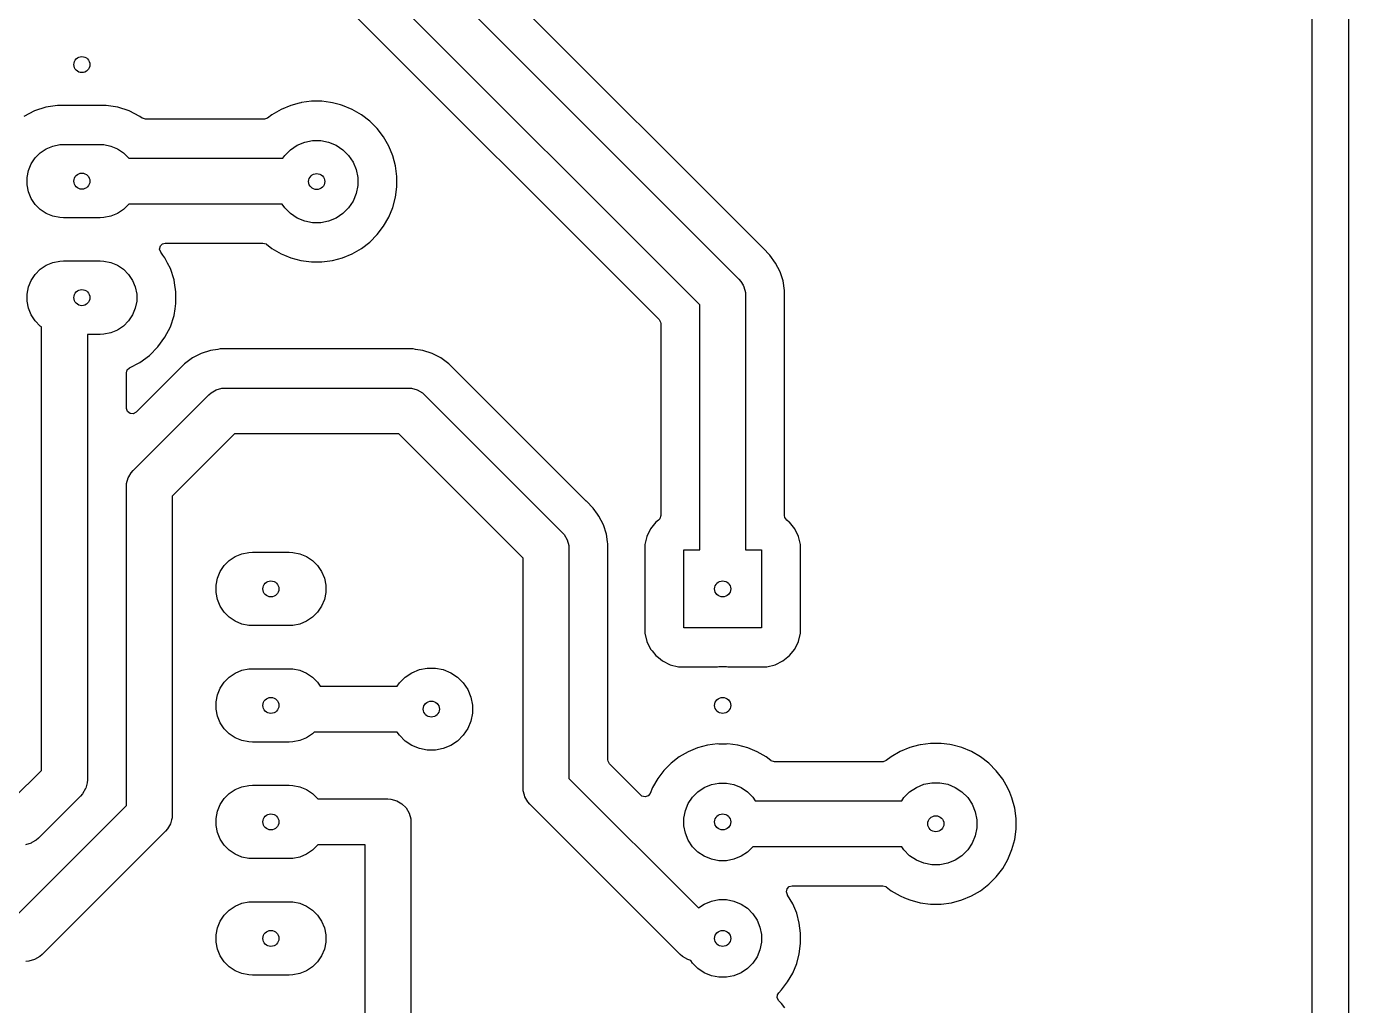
# Model space of a CAD drawing. Header units: millimetres. Extents: x 20 to 120, y -120 to -20.
# Drawn here: x 91.17 to 120, y -64.96 to -43.62 of the extents above; entities that cross this region are included whole.
import ezdxf

# ---------------------------------------------------------------- set-up
doc = ezdxf.new("R2010")
doc.units = ezdxf.units.MM
doc.layers.add('B.Cu', color=253, linetype='CONTINUOUS', true_color=0x83a598)
doc.layers.add('Edge.Cuts', color=40, linetype='CONTINUOUS', true_color=0xfabd2f)

msp = doc.modelspace()

# ---------------------------------------------------------------- linework, layer by layer
at = {"layer": 'B.Cu', "linetype": 'CONTINUOUS'}
for p, q in [((119.2, -20.924), (119.2, -119.076)), ((107.232291, -48.452395), (99.164619, -40.384724)), ((98.304384, -40.727278), (106.706053, -49.128946)), ((105.8525, -49.689606), (97.597278, -41.434384)), ((97.254724, -42.294619), (104.965681, -50.005576)), ((97.385258, -45.2495), (97.168715, -45.278009)), ((97.385266, -45.2495), (97.385258, -45.2495)), ((97.614734, -45.2495), (97.385266, -45.2495)), ((97.614741, -45.2495), (97.614734, -45.2495)), ((97.804215, -45.274446), (97.614741, -45.2495)), ((91.346423, -45.460422), (91.114945, -45.578368)), ((91.593506, -45.38014), (91.346423, -45.460422)), ((91.850098, -45.3395), (91.593506, -45.38014)), ((91.850103, -45.3395), (91.850098, -45.3395)), ((92.909897, -45.3395), (91.850103, -45.3395)), ((92.909902, -45.3395), (92.909897, -45.3395)), ((93.166493, -45.38014), (92.909902, -45.3395)), ((93.413576, -45.460422), (93.166493, -45.38014)), ((93.645051, -45.578366), (93.413576, -45.460422)), ((96.525388, -45.541388), (96.430921, -45.613876)), ((96.724108, -45.426657), (96.525388, -45.541388)), ((96.724123, -45.42665), (96.724108, -45.426657)), ((96.936112, -45.338842), (96.724123, -45.42665)), ((97.116138, -45.290605), (96.936112, -45.338842)), ((97.157762, -45.279452), (97.116138, -45.290605)), ((97.168715, -45.278009), (97.157762, -45.279452)), ((97.842238, -45.279452), (97.804215, -45.274446)), ((98.019408, -45.326924), (97.842238, -45.279452)), ((98.063887, -45.338842), (98.019408, -45.326924)), ((98.275876, -45.42665), (98.063887, -45.338842)), ((98.27589, -45.426657), (98.275876, -45.42665)), ((98.474617, -45.541392), (98.27589, -45.426657)), ((98.656661, -45.681081), (98.474617, -45.541392)), ((93.696599, -45.615818), (93.645051, -45.578366)), ((93.702446, -45.619815), (93.696599, -45.615818)), ((93.769485, -45.6395), (93.702446, -45.619815)), ((96.355435, -45.6395), (93.769485, -45.6395)), ((96.365752, -45.63907), (96.355435, -45.6395)), ((96.430921, -45.613876), (96.365752, -45.63907)), ((98.65667, -45.681089), (98.656661, -45.681081)), ((98.818911, -45.84333), (98.65667, -45.681089)), ((97.238744, -46.138754), (97.411785, -46.104334)), ((97.411785, -46.104334), (97.588215, -46.104334)), ((97.588215, -46.104334), (97.761256, -46.138754)), ((98.818918, -45.843338), (98.818911, -45.84333)), ((98.958607, -46.025382), (98.818918, -45.843338)), ((98.958608, -46.025385), (98.958607, -46.025382)), ((98.958611, -46.025388), (98.958608, -46.025385)), ((99.073344, -46.224112), (98.958611, -46.025388)), ((91.361592, -46.482485), (91.472485, -46.371592)), ((91.472485, -46.371592), (91.602883, -46.284463)), ((91.602883, -46.284463), (91.747772, -46.224448)), ((91.747772, -46.224448), (91.901586, -46.193852)), ((91.901586, -46.193852), (91.98, -46.19)), ((91.98, -46.19), (92.78, -46.19)), ((92.78, -46.19), (92.858414, -46.193852)), ((92.858414, -46.193852), (93.012228, -46.224448)), ((93.012228, -46.224448), (93.157117, -46.284463)), ((93.157117, -46.284463), (93.287515, -46.371592)), ((93.287515, -46.371592), (93.398408, -46.482485)), ((96.804291, -46.429046), (96.929046, -46.304291)), ((96.929046, -46.304291), (97.075743, -46.206271)), ((97.075743, -46.206271), (97.238744, -46.138754)), ((97.761256, -46.138754), (97.924257, -46.206271)), ((97.924257, -46.206271), (98.070954, -46.304291)), ((98.070954, -46.304291), (98.195709, -46.429046)), ((99.161158, -46.436113), (99.073344, -46.224112)), ((91.214448, -46.757772), (91.274463, -46.612883)), ((91.274463, -46.612883), (91.361592, -46.482485)), ((93.398408, -46.482485), (93.403429, -46.49)), ((93.403429, -46.49), (96.763563, -46.49)), ((96.763563, -46.49), (96.804291, -46.429046)), ((98.195709, -46.429046), (98.293729, -46.575743)), ((98.293729, -46.575743), (98.361246, -46.738744)), ((99.220548, -46.657762), (99.161158, -46.436113)), ((99.2505, -46.885266), (99.220548, -46.657762)), ((91.183852, -46.911586), (91.214448, -46.757772)), ((91.183852, -47.068414), (91.183852, -46.911586)), ((98.361246, -46.738744), (98.395666, -46.911785)), ((98.395666, -46.911785), (98.395666, -47.088215)), ((99.2505, -47.114734), (99.2505, -46.885266)), ((91.214448, -47.222228), (91.183852, -47.068414)), ((91.274463, -47.367117), (91.214448, -47.222228)), ((98.361246, -47.261256), (98.293729, -47.424257)), ((98.395666, -47.088215), (98.361246, -47.261256)), ((99.220548, -47.342238), (99.2505, -47.114734)), ((91.361592, -47.497515), (91.274463, -47.367117)), ((91.472485, -47.608408), (91.361592, -47.497515)), ((93.398408, -47.497515), (93.287515, -47.608408)), ((93.403429, -47.49), (93.398408, -47.497515)), ((96.750199, -47.49), (93.403429, -47.49)), ((96.804291, -47.570954), (96.750199, -47.49)), ((98.293729, -47.424257), (98.195709, -47.570954)), ((99.073344, -47.775888), (99.161158, -47.563887)), ((99.161158, -47.563887), (99.220548, -47.342238)), ((91.602883, -47.695537), (91.472485, -47.608408)), ((91.747772, -47.755552), (91.602883, -47.695537)), ((91.901586, -47.786148), (91.747772, -47.755552)), ((91.98, -47.79), (91.901586, -47.786148)), ((92.78, -47.79), (91.98, -47.79)), ((92.858414, -47.786148), (92.78, -47.79)), ((93.012228, -47.755552), (92.858414, -47.786148)), ((93.157117, -47.695537), (93.012228, -47.755552)), ((93.287515, -47.608408), (93.157117, -47.695537)), ((96.929046, -47.695709), (96.804291, -47.570954)), ((97.075743, -47.793729), (96.929046, -47.695709)), ((97.238744, -47.861246), (97.075743, -47.793729)), ((97.924257, -47.793729), (97.761256, -47.861246)), ((98.070954, -47.695709), (97.924257, -47.793729)), ((98.195709, -47.570954), (98.070954, -47.695709)), ((98.958611, -47.974612), (99.073344, -47.775888)), ((97.411785, -47.895666), (97.238744, -47.861246)), ((97.588215, -47.895666), (97.411785, -47.895666)), ((97.761256, -47.861246), (97.588215, -47.895666)), ((98.818919, -48.156661), (98.958611, -47.974612)), ((94.075474, -48.471579), (94.091299, -48.403525)), ((94.091299, -48.403525), (94.141405, -48.35483)), ((94.141405, -48.35483), (94.199272, -48.3405)), ((94.199272, -48.3405), (96.329371, -48.3405)), ((96.329371, -48.3405), (96.39641, -48.360185)), ((96.39641, -48.360185), (96.404852, -48.36612)), ((96.404852, -48.36612), (96.525388, -48.458611)), ((98.474612, -48.458611), (98.656661, -48.318919)), ((98.656661, -48.318919), (98.656665, -48.318914)), ((98.656665, -48.318914), (98.65667, -48.318911)), ((98.65667, -48.318911), (98.818911, -48.15667)), ((98.818911, -48.15667), (98.818914, -48.156665)), ((98.818914, -48.156665), (98.818919, -48.156661)), ((94.098954, -48.537385), (94.075474, -48.471579)), ((94.146417, -48.602713), (94.098954, -48.537385)), ((94.191634, -48.664949), (94.146417, -48.602713)), ((94.247544, -48.774679), (94.191634, -48.664949)), ((96.525388, -48.458611), (96.724112, -48.573344)), ((96.724112, -48.573344), (96.724117, -48.573346)), ((96.724117, -48.573346), (96.724123, -48.573349)), ((96.724123, -48.573349), (96.795015, -48.602713)), ((96.795015, -48.602713), (96.936113, -48.661158)), ((96.936113, -48.661158), (97.157762, -48.720548)), ((97.842238, -48.720548), (98.063887, -48.661158)), ((98.063887, -48.661158), (98.275888, -48.573344)), ((98.275888, -48.573344), (98.474612, -48.458611)), ((107.382609, -48.602713), (107.232291, -48.452395)), ((107.507548, -48.774679), (107.382609, -48.602713)), ((91.361592, -49.022485), (91.472485, -48.911592)), ((91.472485, -48.911592), (91.602883, -48.824463)), ((91.602883, -48.824463), (91.747772, -48.764448)), ((91.747772, -48.764448), (91.901586, -48.733852)), ((91.901586, -48.733852), (91.98, -48.73)), ((91.98, -48.73), (92.78, -48.73)), ((92.78, -48.73), (92.858414, -48.733852)), ((92.858414, -48.733852), (93.012228, -48.764448)), ((93.012228, -48.764448), (93.157117, -48.824463)), ((93.157117, -48.824463), (93.287515, -48.911592)), ((93.287515, -48.911592), (93.398408, -49.022485)), ((94.309577, -48.896423), (94.247544, -48.774679)), ((94.309577, -48.896425), (94.309577, -48.896423)), ((94.309579, -48.896428), (94.309577, -48.896425)), ((94.38986, -49.143507), (94.309579, -48.896428)), ((97.157762, -48.720548), (97.385266, -48.7505)), ((97.385266, -48.7505), (97.385273, -48.7505)), ((97.385273, -48.7505), (97.614727, -48.7505)), ((97.614727, -48.7505), (97.614734, -48.7505)), ((97.614734, -48.7505), (97.842238, -48.720548)), ((107.507549, -48.774681), (107.507548, -48.774679)), ((107.507551, -48.774684), (107.507549, -48.774681)), ((107.604057, -48.964088), (107.507551, -48.774684)), ((107.669746, -49.166257), (107.604057, -48.964088)), ((91.214448, -49.297772), (91.274463, -49.152883)), ((91.274463, -49.152883), (91.361592, -49.022485)), ((93.398408, -49.022485), (93.485537, -49.152883)), ((93.485537, -49.152883), (93.545552, -49.297772)), ((94.400058, -49.207899), (94.38986, -49.143507)), ((94.4305, -49.400097), (94.400058, -49.207899)), ((106.706053, -49.128946), (106.749168, -49.17811)), ((106.749168, -49.17811), (106.749177, -49.178119)), ((106.749177, -49.178119), (106.797176, -49.261256)), ((106.797176, -49.261256), (106.81444, -49.291158)), ((106.81444, -49.291158), (106.848223, -49.417237)), ((107.669746, -49.16626), (107.669746, -49.166257)), ((107.703, -49.376213), (107.669746, -49.16626)), ((91.183852, -49.451586), (91.214448, -49.297772)), ((91.183852, -49.608414), (91.183852, -49.451586)), ((93.545552, -49.297772), (93.576148, -49.451586)), ((93.576148, -49.451586), (93.576148, -49.608414)), ((94.4305, -49.659902), (94.4305, -49.400097)), ((106.848223, -49.417237), (106.848223, -49.417252)), ((106.848223, -49.417252), (106.8525, -49.4825)), ((106.8525, -49.4825), (106.8525, -55.03)), ((107.703, -54.281687), (107.703, -49.376213)), ((91.214448, -49.762228), (91.183852, -49.608414)), ((91.274463, -49.907117), (91.214448, -49.762228)), ((93.545552, -49.762228), (93.485537, -49.907117)), ((93.576148, -49.608414), (93.545552, -49.762228)), ((94.38986, -49.916493), (94.412539, -49.773298)), ((94.412539, -49.773298), (94.4305, -49.659902)), ((105.8525, -55.03), (105.8525, -49.689606)), ((91.361592, -50.037515), (91.274463, -49.907117)), ((91.472485, -50.148408), (91.361592, -50.037515)), ((91.5, -50.166792), (91.472485, -50.148408)), ((93.287515, -50.148408), (93.157117, -50.235537)), ((93.398408, -50.037515), (93.287515, -50.148408)), ((93.485537, -49.907117), (93.398408, -50.037515)), ((94.309579, -50.163572), (94.38986, -49.916493)), ((104.965681, -50.005576), (104.999166, -50.066899)), ((104.999166, -50.066899), (105.002, -50.093257)), ((105.002, -50.093257), (105.002, -54.281687)), ((91.5, -59.835394), (91.5, -50.166792)), ((92.78, -50.33), (92.5, -50.33)), ((92.5, -50.33), (92.5, -60.0425)), ((92.858414, -50.326148), (92.78, -50.33)), ((93.012228, -50.295552), (92.858414, -50.326148)), ((93.157117, -50.235537), (93.012228, -50.295552)), ((94.038931, -50.605229), (94.191634, -50.395051)), ((94.191634, -50.395051), (94.309579, -50.163572)), ((93.855229, -50.788931), (94.038931, -50.605229)), ((95.18376, -50.682753), (94.981585, -50.748444)), ((95.345042, -50.657208), (95.18376, -50.682753)), ((95.393713, -50.6495), (95.345042, -50.657208)), ((95.606286, -50.6495), (95.393713, -50.6495)), ((99.606287, -50.6495), (95.606286, -50.6495)), ((99.654957, -50.657208), (99.606287, -50.6495)), ((99.81624, -50.682753), (99.654957, -50.657208)), ((99.816241, -50.682753), (99.81624, -50.682753)), ((99.816243, -50.682754), (99.816241, -50.682753)), ((100.018412, -50.748443), (99.816243, -50.682754)), ((93.418204, -51.057218), (93.645051, -50.941634)), ((94.620209, -50.969894), (93.562181, -52.027923)), ((93.645051, -50.941634), (93.855229, -50.788931)), ((94.620213, -50.96989), (94.620209, -50.969894)), ((94.792179, -50.844951), (94.620213, -50.96989)), ((94.981585, -50.748444), (94.792179, -50.844951)), ((100.018413, -50.748443), (100.018412, -50.748443)), ((100.018414, -50.748444), (100.018413, -50.748443)), ((100.20782, -50.844951), (100.018414, -50.748444)), ((100.379784, -50.969889), (100.20782, -50.844951)), ((100.379788, -50.969893), (100.379784, -50.969889)), ((100.379792, -50.969896), (100.379788, -50.969893)), ((100.467114, -51.057218), (100.379792, -50.969896)), ((93.3505, -51.167703), (93.370185, -51.100664)), ((93.3505, -51.940242), (93.3505, -51.167703)), ((93.370185, -51.100664), (93.418204, -51.057218)), ((100.534435, -51.124539), (100.467114, -51.057218)), ((100.534444, -51.124549), (100.534435, -51.124539)), ((103.376665, -53.96677), (100.534444, -51.124549)), ((95.19561, -51.603331), (95.195619, -51.603323)), ((95.195619, -51.603323), (95.308658, -51.53806)), ((95.308658, -51.53806), (95.434737, -51.504277)), ((95.434737, -51.504277), (95.434752, -51.504277)), ((95.434752, -51.504277), (95.5, -51.5)), ((95.5, -51.5), (99.5, -51.5)), ((99.5, -51.5), (99.565248, -51.504277)), ((99.565248, -51.504277), (99.565263, -51.504277)), ((99.565263, -51.504277), (99.691342, -51.53806)), ((99.691342, -51.53806), (99.804381, -51.603323)), ((99.804381, -51.603323), (99.804396, -51.603338)), ((93.496447, -53.296447), (95.146446, -51.646447)), ((95.146446, -51.646447), (95.19561, -51.603331)), ((99.804396, -51.603338), (99.853553, -51.646447)), ((99.853553, -51.646447), (102.853554, -54.646447)), ((93.350816, -51.949088), (93.3505, -51.940242)), ((93.375233, -52.014552), (93.350816, -51.949088)), ((93.431166, -52.056424), (93.375233, -52.014552)), ((93.500858, -52.061408), (93.431166, -52.056424)), ((93.562181, -52.027923), (93.500858, -52.061408)), ((95.707107, -52.5), (94.35, -53.857106)), ((99.292894, -52.5), (95.707107, -52.5)), ((102, -55.207106), (99.292894, -52.5)), ((93.453338, -53.345603), (93.496447, -53.296447)), ((93.35, -53.65), (93.354277, -53.584752)), ((93.354277, -53.584737), (93.38806, -53.458658)), ((93.354277, -53.584752), (93.354277, -53.584737)), ((93.38806, -53.458658), (93.401871, -53.434737)), ((93.401871, -53.434737), (93.453323, -53.345619)), ((93.453323, -53.345619), (93.453338, -53.345603)), ((93.35, -60.601689), (93.35, -53.65)), ((94.35, -53.857106), (94.35, -60.808796)), ((103.37668, -53.966784), (103.376665, -53.96677)), ((103.379791, -53.969895), (103.37668, -53.966784)), ((103.379792, -53.969896), (103.379791, -53.969895)), ((103.530104, -54.120208), (103.379792, -53.969896)), ((103.625534, -54.251557), (103.530104, -54.120208)), ((103.655051, -54.292184), (103.625534, -54.251557)), ((103.751557, -54.481588), (103.655051, -54.292184)), ((103.817246, -54.683757), (103.751557, -54.481588)), ((104.897561, -54.425058), (104.781656, -54.569249)), ((104.897564, -54.425056), (104.897561, -54.425058)), ((104.955689, -54.378333), (104.897564, -54.425056)), ((104.982315, -54.348726), (104.955689, -54.378333)), ((105.002, -54.281687), (104.982315, -54.348726)), ((107.709393, -54.320989), (107.703, -54.281687)), ((107.749311, -54.378333), (107.709393, -54.320989)), ((107.805037, -54.423128), (107.749311, -54.378333)), ((107.80744, -54.42506), (107.805037, -54.423128)), ((107.923342, -54.569247), (107.80744, -54.42506)), ((102.853554, -54.646447), (102.896669, -54.695611)), ((102.896669, -54.695611), (102.896677, -54.695619)), ((102.896677, -54.695619), (102.96194, -54.808658)), ((103.844061, -54.853057), (103.817246, -54.683757)), ((104.699463, -54.734978), (104.654817, -54.9145)), ((104.699464, -54.734976), (104.699463, -54.734978)), ((104.781656, -54.569249), (104.699464, -54.734976)), ((108.005537, -54.734979), (107.923342, -54.569247)), ((108.050183, -54.914505), (108.005537, -54.734979)), ((102.96194, -54.808658), (102.96194, -54.808659)), ((102.96194, -54.808659), (102.995723, -54.934737)), ((102.995723, -54.934737), (102.995723, -54.934752)), ((102.995723, -54.934752), (103, -55)), ((103, -55), (103, -60.011664)), ((103.850501, -54.893715), (103.844061, -54.853057)), ((103.850501, -55.111397), (103.850501, -54.893715)), ((104.654817, -54.9145), (104.652, -54.956048)), ((104.652, -54.956048), (104.652, -56.803951)), ((105.5025, -56.73), (105.5025, -55.03)), ((105.5025, -55.03), (105.8525, -55.03)), ((106.8525, -55.03), (107.2025, -55.03)), ((107.2025, -55.03), (107.2025, -56.73)), ((108.053, -54.956046), (108.050183, -54.914505)), ((108.053, -56.803954), (108.053, -54.956046)), ((95.484092, -55.372485), (95.594985, -55.261592)), ((95.594985, -55.261592), (95.725383, -55.174463)), ((95.725383, -55.174463), (95.870272, -55.114448)), ((95.870272, -55.114448), (96.024086, -55.083852)), ((96.024086, -55.083852), (96.1025, -55.08)), ((96.1025, -55.08), (96.9025, -55.08)), ((96.9025, -55.08), (96.980914, -55.083852)), ((96.980914, -55.083852), (97.134728, -55.114448)), ((97.134728, -55.114448), (97.279617, -55.174463)), ((97.279617, -55.174463), (97.410015, -55.261592)), ((97.410015, -55.261592), (97.520908, -55.372485)), ((102, -60.21877), (102, -55.207106)), ((103.8505, -55.111422), (103.850501, -55.111397)), ((103.8505, -59.608013), (103.8505, -55.111422)), ((95.336948, -55.647772), (95.396963, -55.502883)), ((95.396963, -55.502883), (95.484092, -55.372485)), ((97.520908, -55.372485), (97.608037, -55.502883)), ((97.608037, -55.502883), (97.668052, -55.647772)), ((95.306352, -55.801586), (95.336948, -55.647772)), ((95.306352, -55.958414), (95.306352, -55.801586)), ((97.668052, -55.647772), (97.698648, -55.801586)), ((97.698648, -55.801586), (97.698648, -55.958414)), ((95.336948, -56.112228), (95.306352, -55.958414)), ((95.396963, -56.257117), (95.336948, -56.112228)), ((97.668052, -56.112228), (97.608037, -56.257117)), ((97.698648, -55.958414), (97.668052, -56.112228)), ((95.484092, -56.387515), (95.396963, -56.257117)), ((95.594985, -56.498408), (95.484092, -56.387515)), ((95.725383, -56.585537), (95.594985, -56.498408)), ((97.410015, -56.498408), (97.279617, -56.585537)), ((97.520908, -56.387515), (97.410015, -56.498408)), ((97.608037, -56.257117), (97.520908, -56.387515)), ((95.870272, -56.645552), (95.725383, -56.585537)), ((96.024086, -56.676148), (95.870272, -56.645552)), ((96.1025, -56.68), (96.024086, -56.676148)), ((96.9025, -56.68), (96.1025, -56.68)), ((96.980914, -56.676148), (96.9025, -56.68)), ((97.134728, -56.645552), (96.980914, -56.676148)), ((97.279617, -56.585537), (97.134728, -56.645552)), ((107.2025, -56.73), (105.5025, -56.73)), ((104.652, -56.803951), (104.654817, -56.845499)), ((104.654817, -56.845499), (104.699463, -57.025021)), ((104.699463, -57.025021), (104.699464, -57.025023)), ((104.699464, -57.025023), (104.781656, -57.19075)), ((107.923342, -57.190753), (108.005537, -57.025021)), ((108.005537, -57.025021), (108.050183, -56.845495)), ((108.050183, -56.845495), (108.053, -56.803954)), ((104.781656, -57.19075), (104.781657, -57.190751)), ((104.781657, -57.190751), (104.781658, -57.190753)), ((104.781658, -57.190753), (104.815445, -57.232785)), ((104.815445, -57.232785), (104.897559, -57.33494)), ((104.897559, -57.33494), (104.951371, -57.378195)), ((107.663253, -57.450842), (107.80744, -57.33494)), ((107.80744, -57.33494), (107.923342, -57.190753)), ((95.725383, -57.714463), (95.870272, -57.654448)), ((95.870272, -57.654448), (96.024086, -57.623852)), ((96.024086, -57.623852), (96.1025, -57.62)), ((96.1025, -57.62), (96.9025, -57.62)), ((96.9025, -57.62), (96.980914, -57.623852)), ((96.980914, -57.623852), (97.134728, -57.654448)), ((97.134728, -57.654448), (97.279617, -57.714463)), ((99.575743, -57.706271), (99.738744, -57.638754)), ((99.738744, -57.638754), (99.911785, -57.604334)), ((99.911785, -57.604334), (100.088215, -57.604334)), ((100.088215, -57.604334), (100.261256, -57.638754)), ((100.261256, -57.638754), (100.424257, -57.706271)), ((104.951371, -57.378195), (105.041747, -57.450842)), ((105.041747, -57.450842), (105.207479, -57.533037)), ((105.207479, -57.533037), (105.387001, -57.577682)), ((105.387001, -57.577682), (105.387002, -57.577682)), ((105.387002, -57.577682), (105.387005, -57.577683)), ((105.387005, -57.577683), (105.428546, -57.5805)), ((105.428546, -57.5805), (105.428548, -57.5805)), ((105.428548, -57.5805), (106.236975, -57.5805)), ((106.236975, -57.5805), (106.269185, -57.574093)), ((106.269185, -57.574093), (106.435815, -57.574093)), ((106.435815, -57.574093), (106.468025, -57.5805)), ((106.468025, -57.5805), (107.276452, -57.5805)), ((107.276452, -57.5805), (107.276454, -57.5805)), ((107.276454, -57.5805), (107.317995, -57.577683)), ((107.317995, -57.577683), (107.497521, -57.533037)), ((107.497521, -57.533037), (107.663253, -57.450842)), ((95.396963, -58.042883), (95.484092, -57.912485)), ((95.484092, -57.912485), (95.594985, -57.801592)), ((95.594985, -57.801592), (95.725383, -57.714463)), ((97.279617, -57.714463), (97.410015, -57.801592)), ((97.410015, -57.801592), (97.520908, -57.912485)), ((97.520908, -57.912485), (97.579384, -58)), ((99.256881, -58), (99.304291, -57.929046)), ((99.304291, -57.929046), (99.429046, -57.804291)), ((99.429046, -57.804291), (99.575743, -57.706271)), ((100.424257, -57.706271), (100.570954, -57.804291)), ((100.570954, -57.804291), (100.695709, -57.929046)), ((100.695709, -57.929046), (100.793729, -58.075743)), ((95.306352, -58.341586), (95.336948, -58.187772)), ((95.336948, -58.187772), (95.396963, -58.042883)), ((97.579384, -58), (99.256881, -58)), ((100.793729, -58.075743), (100.861246, -58.238744)), ((95.306352, -58.498414), (95.306352, -58.341586)), ((95.336948, -58.652228), (95.306352, -58.498414)), ((100.861246, -58.238744), (100.895666, -58.411785)), ((100.895666, -58.411785), (100.895666, -58.588215)), ((95.396963, -58.797117), (95.336948, -58.652228)), ((95.484092, -58.927515), (95.396963, -58.797117)), ((100.861246, -58.761256), (100.793729, -58.924257)), ((100.895666, -58.588215), (100.861246, -58.761256)), ((95.594985, -59.038408), (95.484092, -58.927515)), ((95.725383, -59.125537), (95.594985, -59.038408)), ((97.410015, -59.038408), (97.279617, -59.125537)), ((97.448423, -59), (97.410015, -59.038408)), ((99.256881, -59), (97.448423, -59)), ((99.304291, -59.070954), (99.256881, -59)), ((99.429046, -59.195709), (99.304291, -59.070954)), ((100.695709, -59.070954), (100.570954, -59.195709)), ((100.793729, -58.924257), (100.695709, -59.070954)), ((95.870272, -59.185552), (95.725383, -59.125537)), ((96.024086, -59.216148), (95.870272, -59.185552)), ((96.1025, -59.22), (96.024086, -59.216148)), ((96.9025, -59.22), (96.1025, -59.22)), ((96.980914, -59.216148), (96.9025, -59.22)), ((97.134728, -59.185552), (96.980914, -59.216148)), ((97.279617, -59.125537), (97.134728, -59.185552)), ((99.575743, -59.293729), (99.429046, -59.195709)), ((99.738744, -59.361246), (99.575743, -59.293729)), ((99.911785, -59.395666), (99.738744, -59.361246)), ((100.261256, -59.361246), (100.088215, -59.395666)), ((100.424257, -59.293729), (100.261256, -59.361246)), ((100.570954, -59.195709), (100.424257, -59.293729)), ((105.804709, -59.346293), (105.598777, -59.431593)), ((105.804719, -59.34629), (105.804709, -59.346293)), ((106.020037, -59.288596), (105.804719, -59.34629)), ((106.02004, -59.288595), (106.020037, -59.288596)), ((106.020047, -59.288594), (106.02004, -59.288595)), ((106.238594, -59.259822), (106.020047, -59.288594)), ((106.269185, -59.265907), (106.238594, -59.259822)), ((106.435815, -59.265907), (106.269185, -59.265907)), ((106.466405, -59.259822), (106.435815, -59.265907)), ((106.684952, -59.288594), (106.466405, -59.259822)), ((106.684957, -59.288595), (106.684952, -59.288594)), ((106.684963, -59.288596), (106.684957, -59.288595)), ((106.900281, -59.34629), (106.684963, -59.288596)), ((106.900283, -59.346291), (106.900281, -59.34629)), ((106.90029, -59.346293), (106.900283, -59.346291)), ((107.106222, -59.431593), (106.90029, -59.346293)), ((110.436112, -59.338842), (110.224123, -59.42665)), ((110.623636, -59.288596), (110.436112, -59.338842)), ((110.657762, -59.279452), (110.623636, -59.288596)), ((110.668715, -59.278009), (110.657762, -59.279452)), ((110.885258, -59.2495), (110.668715, -59.278009)), ((110.885266, -59.2495), (110.885258, -59.2495)), ((111.114734, -59.2495), (110.885266, -59.2495)), ((111.114741, -59.2495), (111.114734, -59.2495)), ((111.304215, -59.274446), (111.114741, -59.2495)), ((111.342238, -59.279452), (111.304215, -59.274446)), ((111.563887, -59.338842), (111.342238, -59.279452)), ((111.775876, -59.42665), (111.563887, -59.338842)), ((100.088215, -59.395666), (99.911785, -59.395666)), ((103.853334, -59.634371), (103.8505, -59.608013)), ((103.886819, -59.695694), (103.853334, -59.634371)), ((105.405717, -59.543058), (105.228877, -59.678751)), ((105.405726, -59.543052), (105.405717, -59.543058)), ((105.598773, -59.431595), (105.405726, -59.543052)), ((105.598777, -59.431593), (105.598773, -59.431595)), ((107.106226, -59.431595), (107.106222, -59.431593)), ((107.299274, -59.543052), (107.106226, -59.431595)), ((107.29928, -59.543057), (107.299274, -59.543052)), ((107.299282, -59.543058), (107.29928, -59.543057)), ((107.404607, -59.623876), (107.299282, -59.543058)), ((107.413054, -59.629815), (107.404607, -59.623876)), ((107.480093, -59.6495), (107.413054, -59.629815)), ((109.842403, -59.6495), (107.480093, -59.6495)), ((109.85272, -59.64907), (109.842403, -59.6495)), ((109.91789, -59.623876), (109.85272, -59.64907)), ((110.025387, -59.541389), (109.91789, -59.623876)), ((110.224109, -59.426657), (110.025387, -59.541389)), ((110.224123, -59.42665), (110.224109, -59.426657)), ((111.77589, -59.426657), (111.775876, -59.42665)), ((111.974617, -59.541392), (111.77589, -59.426657)), ((112.156661, -59.681081), (111.974617, -59.541392)), ((90.875394, -60.46), (91.5, -59.835394)), ((104.567894, -60.376769), (103.886819, -59.695694)), ((105.071251, -59.836377), (104.935558, -60.013217)), ((105.071257, -59.83637), (105.071251, -59.836377)), ((105.22887, -59.678757), (105.071257, -59.83637)), ((105.228877, -59.678751), (105.22887, -59.678757)), ((112.15667, -59.681089), (112.156661, -59.681081)), ((112.318911, -59.84333), (112.15667, -59.681089)), ((112.318918, -59.843338), (112.318911, -59.84333)), ((112.458607, -60.025382), (112.318918, -59.843338)), ((92.46194, -60.233842), (92.396677, -60.346881)), ((92.464547, -60.224112), (92.46194, -60.233842)), ((92.495723, -60.107763), (92.464547, -60.224112)), ((92.5, -60.0425), (92.495723, -60.107747)), ((92.495723, -60.107747), (92.495723, -60.107763)), ((95.725383, -60.254463), (95.870272, -60.194448)), ((95.870272, -60.194448), (96.024086, -60.163852)), ((96.024086, -60.163852), (96.1025, -60.16)), ((96.1025, -60.16), (96.9025, -60.16)), ((96.9025, -60.16), (96.980914, -60.163852)), ((96.980914, -60.163852), (97.134728, -60.194448)), ((97.134728, -60.194448), (97.279617, -60.254463)), ((102.004277, -60.284017), (102, -60.21877)), ((103, -60.011664), (105.824062, -62.835726)), ((104.824093, -60.206278), (104.770136, -60.336541)), ((104.824095, -60.206273), (104.824093, -60.206278)), ((104.935552, -60.013226), (104.824095, -60.206273)), ((104.935558, -60.013217), (104.935552, -60.013226)), ((105.813266, -60.302941), (105.951813, -60.210367)), ((105.951813, -60.210367), (106.105758, -60.146601)), ((106.105758, -60.146601), (106.269185, -60.114093)), ((106.269185, -60.114093), (106.435815, -60.114093)), ((106.435815, -60.114093), (106.599242, -60.146601)), ((106.599242, -60.146601), (106.753187, -60.210367)), ((106.753187, -60.210367), (106.891734, -60.302941)), ((110.429046, -60.304291), (110.575743, -60.206271)), ((110.575743, -60.206271), (110.738744, -60.138754)), ((110.738744, -60.138754), (110.911785, -60.104334)), ((110.911785, -60.104334), (111.088215, -60.104334)), ((111.088215, -60.104334), (111.261256, -60.138754)), ((111.261256, -60.138754), (111.424257, -60.206271)), ((111.424257, -60.206271), (111.570954, -60.304291)), ((112.458608, -60.025385), (112.458607, -60.025382)), ((112.458611, -60.025388), (112.458608, -60.025385)), ((112.573344, -60.224112), (112.458611, -60.025388)), ((112.573346, -60.224117), (112.573344, -60.224112)), ((112.573349, -60.224123), (112.573346, -60.224117)), ((112.61119, -60.31548), (112.573349, -60.224123)), ((92.353553, -60.396053), (91.436053, -61.313553)), ((92.396661, -60.346896), (92.353553, -60.396053)), ((92.396677, -60.346881), (92.396661, -60.346896)), ((95.396963, -60.582883), (95.484092, -60.452485)), ((95.484092, -60.452485), (95.594985, -60.341592)), ((95.594985, -60.341592), (95.725383, -60.254463)), ((97.279617, -60.254463), (97.410015, -60.341592)), ((97.410015, -60.341592), (97.520908, -60.452485)), ((97.520908, -60.452485), (97.525929, -60.46)), ((97.525929, -60.46), (99.0542, -60.46)), ((99.0542, -60.46), (99.119463, -60.464278)), ((99.119463, -60.464278), (99.245542, -60.49806)), ((99.245542, -60.49806), (99.358581, -60.563323)), ((102.004277, -60.284033), (102.004277, -60.284017)), ((102.029126, -60.376769), (102.004277, -60.284033)), ((102.03806, -60.410112), (102.029126, -60.376769)), ((102.103323, -60.523151), (102.03806, -60.410112)), ((102.103338, -60.523166), (102.103323, -60.523151)), ((102.146447, -60.572323), (102.103338, -60.523166)), ((104.592301, -60.39573), (104.567894, -60.376769)), ((104.660001, -60.413009), (104.592301, -60.39573)), ((104.726295, -60.390944), (104.660001, -60.413009)), ((104.770136, -60.336541), (104.726295, -60.390944)), ((105.602867, -60.559313), (105.695441, -60.420766)), ((105.695441, -60.420766), (105.813266, -60.302941)), ((106.891734, -60.302941), (107.009559, -60.420766)), ((107.009559, -60.420766), (107.062501, -60.5)), ((107.062501, -60.5), (110.256881, -60.5)), ((110.256881, -60.5), (110.304291, -60.429046)), ((110.304291, -60.429046), (110.429046, -60.304291)), ((111.570954, -60.304291), (111.695709, -60.429046)), ((111.695709, -60.429046), (111.793729, -60.575743)), ((112.661158, -60.436113), (112.61119, -60.31548)), ((112.720548, -60.657762), (112.661158, -60.436113)), ((90.95169, -63), (93.35, -60.601689)), ((94.35, -60.808796), (94.345723, -60.874043)), ((95.306352, -60.881586), (95.336948, -60.727772)), ((95.336948, -60.727772), (95.396963, -60.582883)), ((99.358581, -60.563323), (99.450877, -60.655619)), ((99.450877, -60.655619), (99.51614, -60.768658)), ((99.51614, -60.768658), (99.549922, -60.894737)), ((105.427677, -63.853553), (102.146447, -60.572323)), ((105.506593, -60.876685), (105.539101, -60.713258)), ((105.539101, -60.713258), (105.602867, -60.559313)), ((111.793729, -60.575743), (111.861246, -60.738744)), ((111.861246, -60.738744), (111.895666, -60.911785)), ((112.7505, -60.885266), (112.720548, -60.657762)), ((94.246668, -61.113185), (94.203553, -61.16235)), ((94.246677, -61.113177), (94.246668, -61.113185)), ((94.31194, -61.000138), (94.246677, -61.113177)), ((94.335614, -60.911785), (94.31194, -61.000138)), ((94.345723, -60.874059), (94.335614, -60.911785)), ((94.345723, -60.874043), (94.345723, -60.874059)), ((95.306352, -61.038414), (95.306352, -60.881586)), ((95.336948, -61.192228), (95.306352, -61.038414)), ((99.549922, -60.894737), (99.5542, -60.96)), ((99.5542, -60.96), (99.5542, -66.04)), ((105.506593, -61.043315), (105.506593, -60.876685)), ((105.539101, -61.206742), (105.506593, -61.043315)), ((111.895666, -61.088215), (111.861246, -61.261256)), ((111.895666, -60.911785), (111.895666, -61.088215)), ((112.720548, -61.342238), (112.7505, -61.114734)), ((112.7505, -61.114734), (112.7505, -60.885266)), ((91.386881, -61.356677), (91.291431, -61.411785)), ((91.386896, -61.356661), (91.386881, -61.356677)), ((91.436053, -61.313553), (91.386896, -61.356661)), ((94.203553, -61.16235), (91.512349, -63.853553)), ((95.396963, -61.337117), (95.336948, -61.192228)), ((95.484092, -61.467515), (95.396963, -61.337117)), ((105.602867, -61.360687), (105.539101, -61.206742)), ((105.695441, -61.499234), (105.602867, -61.360687)), ((111.861246, -61.261256), (111.793729, -61.424257)), ((112.661158, -61.563887), (112.720548, -61.342238)), ((91.273842, -61.42194), (91.147763, -61.455723)), ((91.291431, -61.411785), (91.273842, -61.42194)), ((95.594985, -61.578408), (95.484092, -61.467515)), ((95.725383, -61.665537), (95.594985, -61.578408)), ((95.870272, -61.725552), (95.725383, -61.665537)), ((97.279617, -61.665537), (97.134728, -61.725552)), ((97.410015, -61.578408), (97.279617, -61.665537)), ((97.520908, -61.467515), (97.410015, -61.578408)), ((97.525929, -61.46), (97.520908, -61.467515)), ((98.5542, -61.46), (97.525929, -61.46)), ((98.5542, -65.54), (98.5542, -61.46)), ((105.813266, -61.617059), (105.695441, -61.499234)), ((105.951813, -61.709633), (105.813266, -61.617059)), ((106.891734, -61.617059), (106.753187, -61.709633)), ((107.008793, -61.5), (106.891734, -61.617059)), ((110.256881, -61.5), (107.008793, -61.5)), ((110.304291, -61.570954), (110.256881, -61.5)), ((110.429046, -61.695709), (110.304291, -61.570954)), ((111.695709, -61.570954), (111.570954, -61.695709)), ((111.793729, -61.424257), (111.695709, -61.570954)), ((112.573344, -61.775888), (112.661158, -61.563887)), ((96.024086, -61.756148), (95.870272, -61.725552)), ((96.1025, -61.76), (96.024086, -61.756148)), ((96.9025, -61.76), (96.1025, -61.76)), ((96.980914, -61.756148), (96.9025, -61.76)), ((97.134728, -61.725552), (96.980914, -61.756148)), ((106.105758, -61.773399), (105.951813, -61.709633)), ((106.269185, -61.805907), (106.105758, -61.773399)), ((106.435815, -61.805907), (106.269185, -61.805907)), ((106.599242, -61.773399), (106.435815, -61.805907)), ((106.753187, -61.709633), (106.599242, -61.773399)), ((110.575743, -61.793729), (110.429046, -61.695709)), ((110.738744, -61.861246), (110.575743, -61.793729)), ((110.911785, -61.895666), (110.738744, -61.861246)), ((111.088215, -61.895666), (110.911785, -61.895666)), ((111.261256, -61.861246), (111.088215, -61.895666)), ((111.424257, -61.793729), (111.261256, -61.861246)), ((111.570954, -61.695709), (111.424257, -61.793729)), ((112.318919, -62.156661), (112.458611, -61.974612)), ((112.458611, -61.974612), (112.573344, -61.775888)), ((112.15667, -62.318911), (112.318911, -62.15667)), ((112.318911, -62.15667), (112.318914, -62.156665)), ((112.318914, -62.156665), (112.318919, -62.156661)), ((107.741768, -62.484818), (107.755806, -62.416373)), ((107.766963, -62.549987), (107.741768, -62.484818)), ((107.755806, -62.416373), (107.80462, -62.366383)), ((107.769448, -62.553226), (107.766963, -62.549987)), ((107.880905, -62.746274), (107.769448, -62.553226)), ((107.80462, -62.366383), (107.865338, -62.3505)), ((107.865338, -62.3505), (109.842403, -62.3505)), ((109.842403, -62.3505), (109.909442, -62.370185)), ((109.909442, -62.370185), (109.917885, -62.37612)), ((109.917885, -62.37612), (110.025388, -62.458611)), ((110.025388, -62.458611), (110.224112, -62.573344)), ((111.775888, -62.573344), (111.974612, -62.458611)), ((111.974612, -62.458611), (112.156661, -62.318919)), ((112.156661, -62.318919), (112.156665, -62.318914)), ((112.156665, -62.318914), (112.15667, -62.318911)), ((95.594985, -62.881592), (95.725383, -62.794463)), ((95.725383, -62.794463), (95.870272, -62.734448)), ((95.870272, -62.734448), (96.024086, -62.703852)), ((96.024086, -62.703852), (96.1025, -62.7)), ((96.1025, -62.7), (96.9025, -62.7)), ((96.9025, -62.7), (96.980914, -62.703852)), ((96.980914, -62.703852), (97.134728, -62.734448)), ((97.134728, -62.734448), (97.279617, -62.794463)), ((97.279617, -62.794463), (97.410015, -62.881592)), ((105.824062, -62.835726), (105.951813, -62.750367)), ((105.951813, -62.750367), (106.105758, -62.686601)), ((106.105758, -62.686601), (106.269185, -62.654093)), ((106.269185, -62.654093), (106.435815, -62.654093)), ((106.435815, -62.654093), (106.599242, -62.686601)), ((106.599242, -62.686601), (106.753187, -62.750367)), ((106.753187, -62.750367), (106.891734, -62.842941)), ((106.891734, -62.842941), (107.009559, -62.960766)), ((107.96621, -62.952219), (107.880905, -62.746274)), ((110.224112, -62.573344), (110.224117, -62.573346)), ((110.224117, -62.573346), (110.224123, -62.573349)), ((110.224123, -62.573349), (110.31548, -62.61119)), ((110.31548, -62.61119), (110.436113, -62.661158)), ((110.436113, -62.661158), (110.657762, -62.720548)), ((110.657762, -62.720548), (110.885266, -62.7505)), ((110.885266, -62.7505), (110.885273, -62.7505)), ((110.885273, -62.7505), (111.114727, -62.7505)), ((111.114727, -62.7505), (111.114734, -62.7505)), ((111.114734, -62.7505), (111.342238, -62.720548)), ((111.342238, -62.720548), (111.563887, -62.661158)), ((111.563887, -62.661158), (111.775888, -62.573344)), ((95.336948, -63.267772), (95.396963, -63.122883)), ((95.396963, -63.122883), (95.484092, -62.992485)), ((95.484092, -62.992485), (95.594985, -62.881592)), ((97.410015, -62.881592), (97.520908, -62.992485)), ((97.520908, -62.992485), (97.608037, -63.122883)), ((97.608037, -63.122883), (97.668052, -63.267772)), ((107.009559, -62.960766), (107.102133, -63.099313)), ((107.102133, -63.099313), (107.165899, -63.253258)), ((108.023904, -63.167537), (107.96621, -62.952219)), ((95.306352, -63.421586), (95.336948, -63.267772)), ((95.306352, -63.578414), (95.306352, -63.421586)), ((97.668052, -63.267772), (97.698648, -63.421586)), ((97.698648, -63.421586), (97.698648, -63.578414)), ((107.165899, -63.253258), (107.198407, -63.416685)), ((107.198407, -63.416685), (107.198407, -63.583315)), ((108.053, -63.388543), (108.023904, -63.167537)), ((108.053, -63.611457), (108.053, -63.388543)), ((95.336948, -63.732228), (95.306352, -63.578414)), ((97.698648, -63.578414), (97.668052, -63.732228)), ((107.198407, -63.583315), (107.165899, -63.746742)), ((108.023904, -63.832463), (108.053, -63.611457)), ((91.224044, -63.995723), (91.158796, -64)), ((91.224059, -63.995723), (91.224044, -63.995723)), ((91.350138, -63.96194), (91.224059, -63.995723)), ((91.463177, -63.896677), (91.350138, -63.96194)), ((91.463192, -63.896661), (91.463177, -63.896677)), ((91.512349, -63.853553), (91.463192, -63.896661)), ((95.396963, -63.877117), (95.336948, -63.732228)), ((95.484092, -64.007515), (95.396963, -63.877117)), ((97.608037, -63.877117), (97.520908, -64.007515)), ((97.668052, -63.732228), (97.608037, -63.877117)), ((105.476833, -63.896661), (105.427677, -63.853553)), ((105.476849, -63.896677), (105.476833, -63.896661)), ((105.589888, -63.96194), (105.476849, -63.896677)), ((105.655551, -63.979534), (105.589888, -63.96194)), ((105.695441, -64.039234), (105.655551, -63.979534)), ((107.102133, -63.900687), (107.009559, -64.039234)), ((107.165899, -63.746742), (107.102133, -63.900687)), ((107.96621, -64.047781), (108.023904, -63.832463)), ((95.594985, -64.118408), (95.484092, -64.007515)), ((95.725383, -64.205537), (95.594985, -64.118408)), ((95.870272, -64.265552), (95.725383, -64.205537)), ((96.024086, -64.296148), (95.870272, -64.265552)), ((97.134728, -64.265552), (96.980914, -64.296148)), ((97.279617, -64.205537), (97.134728, -64.265552)), ((97.410015, -64.118408), (97.279617, -64.205537)), ((97.520908, -64.007515), (97.410015, -64.118408)), ((105.813266, -64.157059), (105.695441, -64.039234)), ((105.951813, -64.249633), (105.813266, -64.157059)), ((106.105758, -64.313399), (105.951813, -64.249633)), ((106.753187, -64.249633), (106.599242, -64.313399)), ((106.891734, -64.157059), (106.753187, -64.249633)), ((107.009559, -64.039234), (106.891734, -64.157059)), ((107.769448, -64.446774), (107.880905, -64.253726)), ((107.880905, -64.253726), (107.96621, -64.047781)), ((96.1025, -64.3), (96.024086, -64.296148)), ((96.9025, -64.3), (96.1025, -64.3)), ((96.980914, -64.296148), (96.9025, -64.3)), ((106.269185, -64.345907), (106.105758, -64.313399)), ((106.435815, -64.345907), (106.269185, -64.345907)), ((106.599242, -64.313399), (106.435815, -64.345907)), ((107.633747, -64.623624), (107.769448, -64.446774)), ((107.541567, -64.796359), (107.546551, -64.726667)), ((107.57505, -64.857679), (107.541567, -64.796359)), ((107.546551, -64.726667), (107.57505, -64.68232)), ((107.57505, -64.68232), (107.633747, -64.623624)), ((107.611084, -64.893713), (107.57505, -64.857679)), ((107.633749, -64.916378), (107.611084, -64.893713)), ((107.705507, -65.009896), (107.633749, -64.916378))]:
    msp.add_line(p, q, dxfattribs=at)
at = {"layer": 'B.Cu'}
for centre in [(92.38, -44.45), (92.38, -44.45), (92.38, -46.99), (92.38, -46.99), (97.5, -47), (97.5, -47), (92.38, -49.53), (92.38, -49.53), (96.5025, -55.88), (96.5025, -55.88), (106.3525, -55.88), (106.3525, -55.88), (96.5025, -58.42), (96.5025, -58.42), (100, -58.5), (100, -58.5), (106.3525, -58.42), (106.3525, -58.42), (96.5025, -60.96), (96.5025, -60.96), (106.3525, -60.96), (106.3525, -60.96), (111, -61), (111, -61), (96.5025, -63.5), (96.5025, -63.5), (106.3525, -63.5), (106.3525, -63.5)]:
    msp.add_circle(centre, 0.175, dxfattribs=at)
at = {"layer": 'Edge.Cuts', "linetype": 'CONTINUOUS'}
msp.add_line((120, -20), (120, -120), dxfattribs=at)
at = {"layer": 'Edge.Cuts'}
for centre in [(92.38, -44.45), (92.38, -46.99), (97.5, -47), (92.38, -49.53), (96.5025, -55.88), (106.3525, -55.88), (96.5025, -58.42), (100, -58.5), (106.3525, -58.42), (96.5025, -60.96), (106.3525, -60.96), (111, -61), (96.5025, -63.5), (106.3525, -63.5)]:
    msp.add_circle(centre, 0.175, dxfattribs=at)

doc.saveas('drawing.dxf')
